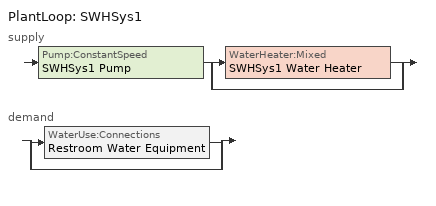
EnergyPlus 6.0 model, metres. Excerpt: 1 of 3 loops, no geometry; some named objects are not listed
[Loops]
PlantLoop 'SWHSys1'
 supply: Pump:ConstantSpeed 'SWHSys1 Pump' > split
  | WaterHeater:Mixed 'SWHSys1 Water Heater'
  | bypass
 demand: split
  | WaterUse:Connections 'Restroom Water Equipment'
  | bypass
[WaterUse:Connections]
Restroom Water Equipment: Water Use Equipment 1=Restroom Water Equipment
[WaterUse:Equipment]
Restroom Water Equipment: Peak Flow Rate {m3/s}=1.89278e-05; Flow Rate Fraction Schedule=BLDG_OCC_SCH; Target Temperature Schedule=Restroom Water Equipment Temp Sched; Hot Water Supply Temperature Schedule Name  {C}=Restroom Water Equipment Hot Supply Temp Sched; Zone=Restroom; Sensible Fraction Schedule=Restroom Water Equipment Sensible fract sched; Latent Fraction Schedule=Restroom Water Equipment Latent fract sched
[SetpointManager:Scheduled]
SWHSys1 Loop Setpoint Manager: Control Variable {TEMP}=Temperature; Schedule=SWHSys1-Loop-Temp-Schedule; Setpoint Node=SWHSys1 Supply Outlet Node
[PlantLoop]
SWHSys1: Fluid Type {WATER}=Water; Loop Equipment Operation Scheme=SWHSys1 Loop Operation Scheme List; Maximum Loop Temperature {C}=60; Minimum Loop Temperature {C}=10; Maximum Loop Flow Rate {m3/s}=AUTOSIZE; Minimum Loop Flow Rate {m3/s}=0; Loop Volume {m3}=AUTOSIZE; Load Distribution Scheme {OPTIMAL | SEQUENTIAL}=Optimal
[Sizing:Plant]
SWHSys1: Loop Type {COOLING | HEATING}=Heating; Design Loop Exit Temperature {C}=60; Design Loop Temperature Difference {C}=5
[PlantEquipmentOperationSchemes]
SWHSys1 Loop Operation Scheme List: Control Scheme 1 Object Type {*******}=PlantEquipmentOperation:HeatingLoad; Control Scheme 1=SWHSys1 Operation Scheme; Control Scheme 1 Schedule=PlantOnSched
[PlantEquipmentOperation:HeatingLoad]
SWHSys1 Operation Scheme: Load Range 1 Lower Limit {W}=0; Load Range 1 Upper Limit {W}=1000000000000000; Priority Control 1 Equipment List=SWHSys1 Equipment List
[PlantEquipmentList]
SWHSys1 Equipment List: SWHSys1 Water Heater
[Pump:ConstantSpeed]
SWHSys1 Pump: Rated Flow Rate {m3/s}=AUTOSIZE; Rated Pump Head {Pa} [179352 Pa = 60 ft]=0.1; Rated Power Consumption {W}=AUTOSIZE; Motor Efficiency=1; Fraction of Motor Inefficiencies to Fluid Stream=0
[WaterHeater:Mixed]
SWHSys1 Water Heater: Tank Volume {m3}=0.1893; Setpoint Temperature Schedule=SWHSys1 Water Heater Setpoint Temperature Schedule Name; Deadband Temperature Difference {deltaC}=2; Maximum Temperature Limit {C}=82.2222; Heater Control Type {Cycle | Modulate}=Cycle; Heater Maximum Capacity {W}=845000; Heater Fuel Type=ELECTRICITY; Heater Thermal Efficiency=0.9; Off Cycle Parasitic Fuel Consumption Rate {W}=20; Off Cycle Parasitic Fuel Type=ELECTRICITY; Off Cycle Parasitic Heat Fraction To Tank=0.9; On Cycle Parasitic Fuel Type=ELECTRICITY; Ambient Temperature Indicator {Schedule | Zone | Outdoors}=SCHEDULE; Ambient Temperature Schedule=SWHSys1 Water Heater Ambient Temperature Schedule Name; Off Cycle Loss Coefficient to Ambient Temperature {W/K}=6; On Cycle Loss Coefficient to Ambient Temperature {W/K}=6; Use Side Effectiveness=1; Source Side Effectiveness=1; Use Side Design Flow Rate=AUTOSIZE; Source Side Design Flow Rate=AUTOSIZE; Indirect Water Heater Recovery Time=1.5
[Schedule:Compact]
Bldg_Occ_Sch: Fraction, Through: 11/30, For: Weekdays, Until: 06:00, 0, Until: 08:00, 0.125, Until: 09:00, 0.375, Until: 11:00, 0.5, Until: 13:00, 0.625, Until: 17:00, 0.5, Until: 19:00, 0.625, Until: 21:00, 0.5, Until: 22:00, 0.375, Until: 24:00, 0.125, For: Saturday, Until: 06:00, 0, Until: 08:00, 0.125, Until: 09:00, 0.375, Until: 11:00, 0.5, Until: 19:00, 0.625, Until: 21:00, 0.5, Until: 22:00, 0.375, Until: 24:00, 0.125, For: Sunday, Until: 06:00, 0, Until: 08:00, 0.125, Until: 09:00, 0.375, Until: 11:00, 0.5, Until: 17:00, 0.625, Until: 19:00, 0.5, Until: 20:00, 0.375, Until: 22:00, 0.125, Until: 24:00, 0, For: SummerDesignDay, Until: 24:00, 1, For: WinterDesignDay, Until: 24:00, 0, For: AllOtherDays, Until: 24:00, 0, Through: 12/31, For: Weekdays, Until: 06:00, 0, Until: 08:00, 0.25, Until: 09:00, 0.5, Until: 11:00, 0.75, Until: 13:00, 1, Until: 17:00, 0.75, Until: 19:00, 1, Until: 21:00, 0.75, Until: 22:00, 0.5, Until: 24:00, 0.25, For: Saturday, Until: 06:00, 0, Until: 08:00, 0.25, Until: 09:00, 0.5, Until: 11:00, 0.75, Until: 19:00, 1, Until: 21:00, 0.75, Until: 22:00, 0.5, Until: 24:00, 0.25, For: Sunday, Until: 06:00, 0, Until: 08:00, 0.25, Until: 09:00, 0.5, Until: 11:00, 0.75, Until: 17:00, 1, Until: 19:00, 0.75, Until: 20:00, 0.5, Until: 22:00, 0.25, Until: 24:00, 0, For: SummerDesignDay, Until: 24:00, 1, For: WinterDesignDay, Until: 24:00, 0, For: AllOtherDays, Until: 24:00, 0
PlantOnSched: On/Off, Through: 12/31, For: AllDays, Until: 24:00, 1
Restroom Water Equipment Latent fract sched: Through: 12/31, For: AllDays, Until: 24:00, 0.05
Restroom Water Equipment Sensible fract sched: Through: 12/31, For: AllDays, Until: 24:00, 0.2
Restroom Water Equipment Temp Sched: Through: 12/31, For: AllDays, Until: 24:00, 40
Restroom Water Equipment Hot Supply Temp Sched: Through: 12/31, For: AllDays, Until: 24:00, 55
SWHSys1-Loop-Temp-Schedule; SWHSys1 Water Heater Setpoint Temperature Schedule Name: Through: 12/31, For: AllDays, Until: 24:00, 60
SWHSys1 Water Heater Ambient Temperature Schedule Name: Through: 12/31, For: AllDays, Until: 24:00, 22
